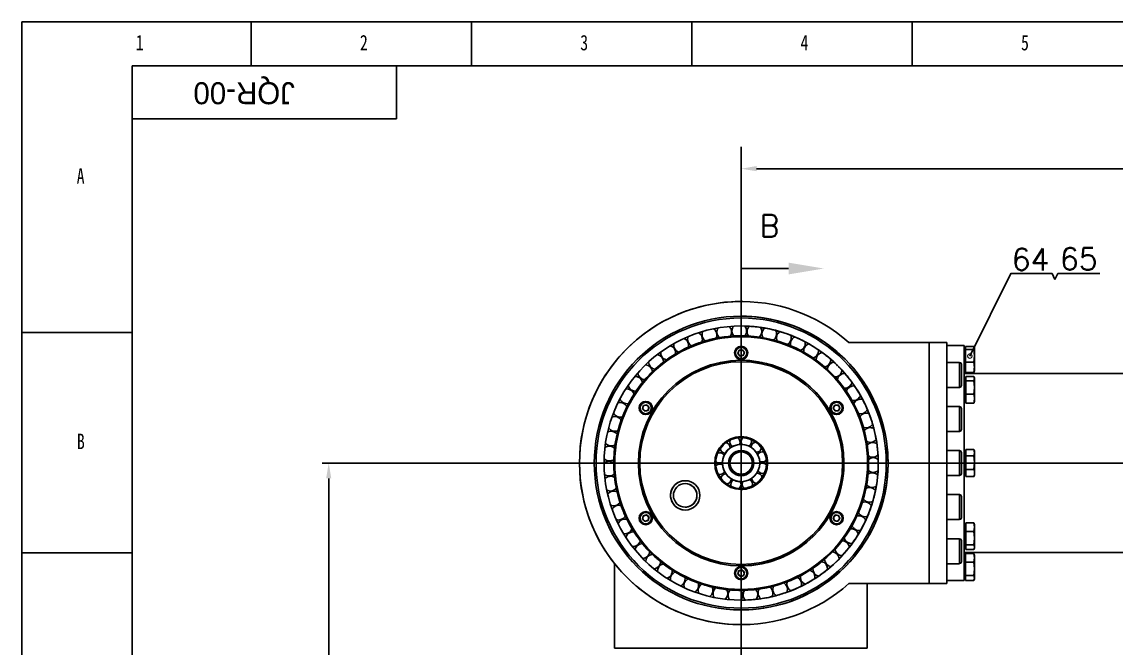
# Model space of a CAD drawing. Header units: millimetres. Extents: x 56 to 1245, y 45 to 886.
# Drawn here: x 56.4 to 304.6, y 743.7 to 885.8 of the extents above; entities that cross this region are included whole.
import ezdxf
from ezdxf.enums import TextEntityAlignment as Align

# ---------------------------------------------------------------- set-up
doc = ezdxf.new("R2010")
doc.units = ezdxf.units.MM
doc.layers.get('0').update_dxf_attribs({"color": 3})
doc.styles.add('SLDTEXTSTYLE1', font='hyswlongfangsong.ttf')
doc.styles.get("Standard").update_dxf_attribs({"font": 'txt', "bigfont": 'gbcbig.shx'})
doc.styles.add('长仿宋', font='', dxfattribs={"height": 3.5})
doc.styles.get('长仿宋').set_extended_font_data('ChangFangSong')

# ---------------------------------------------------------------- blocks, each defined once
blk = doc.blocks.new('_DotSmall')
at = {"color": 0, "linetype": 'ByBlock', "const_width": 0.5}
blk.add_lwpolyline([(-0.0625, 0, 1), (0.0625, 0, 1)], format="xyb", close=True, dxfattribs=at)

msp = doc.modelspace()

# ---------------------------------------------------------------- linework, layer by layer
at = {"layer": 'Defpoints', "lineweight": -3}
for p, q in [((1245.36, 885.84), (56.36, 885.84)), ((56.36, 885.84), (56.36, 44.84)), ((108.36, 885.84), (108.36, 875.89)), ((158.36, 885.84), (158.36, 875.89)), ((208.36, 885.84), (208.36, 875.89)), ((258.36, 885.84), (258.36, 875.89)), ((1235.36, 875.89), (81.36, 875.89)), ((81.36, 875.89), (81.36, 54.84)), ((141.36, 863.84), (141.36, 875.84)), ((81.36, 863.84), (141.36, 863.84)), ((219.56, 785.71), (219.56, 854.02)), ((628.7, 852.52), (223.06, 852.52)), ((219.56, 819.62), (219.56, 829.86)), ((290.73, 827.36), (290.12, 828.71)), ((291.4, 828.71), (290.73, 827.36)), ((291.4, 828.71), (300.9, 828.71)), ((56.36, 815.34), (81.36, 815.34)), ((270.14, 812.38), (270.14, 759.05)), ((269.13, 808.55), (269.13, 802.88)), ((269.55, 808.13), (269.55, 803.3)), ((269.13, 798.55), (269.13, 792.88)), ((269.55, 798.13), (269.55, 793.3)), ((269.13, 788.55), (269.13, 782.88)), ((269.55, 788.13), (269.55, 783.3)), ((219.55, 785.71), (124.48, 785.71)), ((125.98, 782.21), (125.98, 467.88)), ((269.13, 778.55), (269.13, 772.88)), ((269.55, 778.13), (269.55, 773.3)), ((269.13, 768.55), (269.13, 762.88)), ((269.55, 768.13), (269.55, 763.3)), ((56.36, 765.34), (81.36, 765.34))]:
    msp.add_line(p, q, dxfattribs=at)
at = {"layer": 'Defpoints', "lineweight": -3, "ltscale": 0.5}
for p, q in [((219.56, 857.45), (219.56, 272.6)), ((162.23, 785.71), (747.72, 785.71))]:
    msp.add_line(p, q, dxfattribs=at)
at = {"layer": 'Defpoints', "linetype": 'Continuous', "lineweight": -3}
for p, q in [((219.56, 822.38), (219.54, 822.38)), ((220.39, 816.81), (220.78, 816.8)), ((215.72, 814.35), (216.01, 814.39)), ((217.08, 814.5), (217.98, 814.56)), ((217.08, 814.5), (217.11, 814.55)), ((219.01, 814.6), (219.3, 814.6)), ((219.3, 814.6), (219.55, 814.6)), ((219.56, 814.6), (219.55, 814.6)), ((219.56, 814.38), (219.56, 814.38)), ((220.37, 814.59), (220.42, 814.64)), ((220.42, 814.64), (220.53, 814.79)), ((220.78, 816.8), (221.41, 816.77)), ((222.82, 816.65), (222.52, 816.68)), ((223.93, 816.52), (224.16, 816.48)), ((224.16, 816.48), (224.94, 816.35)), ((226.33, 816.08), (226.03, 816.14)), ((227.41, 815.81), (227.49, 815.79)), ((227.49, 815.79), (228.39, 815.54)), ((229.75, 815.11), (229.46, 815.21)), ((230.79, 814.72), (231.74, 814.34)), ((207.55, 812), (208.33, 812.34)), ((209.33, 812.74), (209.61, 812.84)), ((210.62, 813.19), (211.44, 813.44)), ((212.48, 813.73), (212.77, 813.8)), ((213.81, 814.03), (214.66, 814.19)), ((219.56, 812.21), (219.56, 812.21)), ((233.03, 813.75), (232.76, 813.88)), ((234.03, 813.25), (234.92, 812.76)), ((236.14, 812.03), (235.88, 812.2)), ((244, 813.05), (262.22, 813.05)), ((262.22, 813.05), (262.22, 758.38)), ((262.22, 813.05), (266.22, 813.05)), ((262.22, 813.05), (262.22, 813.05)), ((262.22, 813.05), (262.22, 758.38)), ((266.22, 813.05), (266.22, 758.38)), ((270.14, 812.38), (266.22, 812.38)), ((270.47, 812.14), (270.47, 811.79)), ((270.48, 811.51), (270.47, 812.14)), ((270.47, 812.14), (272.32, 812.14)), ((272.32, 812.14), (272.48, 811.83)), ((272.48, 811.88), (272.45, 811.95)), ((272.48, 811.88), (272.48, 811.87)), ((272.48, 811.87), (272.48, 811.83)), ((203.48, 809.72), (203.72, 809.88)), ((204.63, 810.46), (205.37, 810.89)), ((206.32, 811.4), (206.58, 811.53)), ((218.8, 810.6), (219.08, 811.31)), ((219.29, 810), (218.8, 810.6)), ((219.08, 811.31), (219.84, 811.43)), ((220.05, 810.12), (219.29, 810)), ((219.66, 810.06), (219.29, 810)), ((220.04, 810.12), (219.66, 810.06)), ((219.84, 811.43), (220.32, 810.83)), ((219.84, 811.43), (220.08, 811.13)), ((220.18, 810.47), (220.04, 810.12)), ((220.04, 810.12), (220.05, 810.12)), ((220.32, 810.83), (220.05, 810.12)), ((220.08, 811.13), (220.32, 810.83)), ((220.32, 810.83), (220.18, 810.47)), ((220.32, 810.83), (220.32, 810.83)), ((237.07, 811.42), (237.9, 810.83)), ((239.03, 809.97), (238.79, 810.16)), ((270.48, 811.79), (270.15, 811.47)), ((270.48, 811.79), (270.48, 811.79)), ((270.48, 811.79), (270.48, 811.74)), ((270.48, 811.74), (270.48, 811.6)), ((270.48, 811.6), (270.48, 811.36)), ((270.48, 808.59), (270.48, 811.51)), ((270.48, 811.51), (272.33, 811.51)), ((270.48, 811.36), (270.48, 811.06)), ((270.48, 811.06), (270.48, 810.68)), ((270.48, 810.68), (270.48, 810.25)), ((270.48, 810.25), (270.48, 809.79)), ((270.48, 809.79), (270.48, 809.3)), ((272.48, 811.83), (272.33, 811.51)), ((272.33, 811.51), (272.48, 810.05)), ((272.48, 810.05), (272.33, 808.59)), ((272.48, 810.05), (272.48, 809.71)), ((272.48, 809.71), (272.48, 809.37)), ((272.48, 809.37), (272.48, 809.02)), ((199.41, 806.44), (200.04, 807.02)), ((200.85, 807.73), (201.07, 807.92)), ((201.91, 808.6), (202.59, 809.11)), ((219.56, 809.21), (219.56, 809.21)), ((239.89, 809.25), (240.64, 808.58)), ((241.67, 807.59), (241.46, 807.81)), ((269.13, 808.55), (266.22, 808.55)), ((270.17, 806.94), (270.48, 806.63)), ((270.48, 809.3), (270.48, 808.81)), ((270.48, 808.81), (270.48, 808.34)), ((270.48, 808.59), (272.33, 808.59)), ((270.48, 806.29), (270.48, 808.59)), ((270.48, 808.34), (270.48, 807.89)), ((270.48, 807.89), (270.48, 807.5)), ((272.48, 809.02), (272.48, 808.67)), ((272.48, 808.67), (272.48, 808.34)), ((272.48, 808.34), (272.48, 808.02)), ((272.48, 808.02), (272.48, 807.71)), ((272.48, 807.71), (272.48, 807.44)), ((197.18, 804.01), (197.73, 804.66)), ((198.46, 805.46), (198.66, 805.67)), ((242.44, 806.78), (243.11, 806.03)), ((243.11, 806.03), (243.11, 806.02)), ((244.02, 804.93), (243.83, 805.17)), ((600.14, 806.05), (270.17, 806.05)), ((270.5, 804.91), (270.17, 804.58)), ((270.47, 806.64), (270.48, 806.29)), ((270.48, 806.29), (272.33, 806.29)), ((270.5, 805.35), (270.5, 804.91)), ((270.51, 804.36), (270.5, 805.35)), ((270.5, 805.35), (272.35, 805.35)), ((270.5, 804.91), (270.5, 804.89)), ((270.5, 804.89), (270.5, 804.77)), ((270.5, 804.77), (270.51, 804.57)), ((270.51, 804.57), (270.51, 804.29)), ((272.33, 806.29), (272.45, 806.48)), ((272.5, 805), (272.35, 805.35)), ((272.35, 805.35), (272.5, 804.86)), ((272.5, 804.86), (272.36, 804.36)), ((272.45, 806.48), (272.48, 806.55)), ((272.5, 804.86), (272.51, 804.72)), ((272.51, 804.72), (272.51, 804.55)), ((272.51, 804.55), (272.51, 804.34)), ((195.24, 801.34), (195.72, 802.05)), ((196.35, 802.92), (196.52, 803.16)), ((244.69, 804.04), (245.18, 803.34)), ((245.18, 803.34), (245.27, 803.21)), ((246.05, 802.02), (245.89, 802.27)), ((266.22, 802.88), (269.13, 802.88)), ((270.51, 801.34), (270.51, 804.36)), ((270.51, 804.36), (272.36, 804.36)), ((270.51, 804.29), (270.51, 803.94)), ((270.51, 803.94), (270.51, 803.53)), ((270.51, 803.53), (270.51, 803.07)), ((270.51, 803.07), (270.51, 802.59)), ((270.51, 802.59), (270.51, 802.1)), ((270.51, 802.1), (270.51, 801.62)), ((272.36, 804.36), (272.51, 802.85)), ((272.51, 802.85), (272.36, 801.34)), ((272.51, 804.34), (272.51, 804.09)), ((272.51, 804.09), (272.51, 803.81)), ((272.51, 803.81), (272.51, 803.51)), ((272.51, 803.51), (272.51, 803.19)), ((272.51, 803.19), (272.51, 802.85)), ((272.51, 802.85), (272.51, 802.51)), ((272.51, 802.51), (272.51, 802.16)), ((272.51, 802.16), (272.51, 801.81)), ((194.54, 800.17), (194.68, 800.42)), ((197.91, 799.71), (197.91, 799.71)), ((241.21, 799.71), (241.21, 799.71)), ((246.61, 801.05), (246.95, 800.44)), ((246.95, 800.44), (247.12, 800.12)), ((270.18, 800.08), (270.5, 799.75)), ((270.5, 799.31), (270.51, 801.34)), ((270.5, 799.75), (270.5, 799.31)), ((270.51, 801.62), (270.51, 801.16)), ((270.51, 801.34), (272.36, 801.34)), ((270.51, 801.16), (270.51, 800.75)), ((270.51, 800.75), (270.51, 800.39)), ((272.35, 799.31), (272.44, 799.5)), ((272.44, 799.5), (272.5, 799.67)), ((272.51, 801.81), (272.51, 801.47)), ((272.51, 801.47), (272.51, 801.15)), ((272.51, 801.15), (272.51, 800.85)), ((272.51, 800.85), (272.51, 800.57)), ((272.51, 800.57), (272.51, 800.33)), ((193.05, 797.22), (193.17, 797.49)), ((193.62, 798.47), (194.01, 799.23)), ((197.17, 798.03), (197.37, 798.77)), ((197.7, 797.47), (197.17, 798.03)), ((197.37, 798.77), (198.12, 798.96)), ((198.45, 797.66), (197.7, 797.47)), ((198.07, 797.57), (197.7, 797.47)), ((198.45, 797.66), (198.07, 797.57)), ((198.12, 798.96), (198.66, 798.4)), ((198.12, 798.96), (198.39, 798.68)), ((198.39, 798.68), (198.66, 798.4)), ((198.66, 798.4), (198.45, 797.66)), ((198.55, 798.03), (198.45, 797.66)), ((198.45, 797.66), (198.45, 797.66)), ((198.66, 798.4), (198.55, 798.03)), ((198.66, 798.4), (198.66, 798.4)), ((240.44, 798.19), (240.81, 798.87)), ((240.85, 797.54), (240.44, 798.19)), ((240.81, 798.87), (241.58, 798.89)), ((241.62, 797.56), (240.85, 797.54)), ((241.23, 797.55), (240.85, 797.54)), ((241.62, 797.56), (241.23, 797.55)), ((241.58, 798.89), (241.98, 798.24)), ((241.58, 798.89), (241.78, 798.56)), ((241.98, 798.24), (241.62, 797.56)), ((241.8, 797.9), (241.62, 797.56)), ((241.62, 797.56), (241.62, 797.56)), ((241.78, 798.56), (241.98, 798.24)), ((241.98, 798.24), (241.8, 797.9)), ((241.98, 798.24), (241.98, 798.24)), ((247.74, 798.89), (247.61, 799.16)), ((248.05, 797.63), (248.15, 797.8)), ((248.15, 797.8), (248.18, 797.87)), ((248.18, 797.87), (248.39, 797.36)), ((248.39, 797.36), (248.57, 796.93)), ((269.13, 798.55), (266.22, 798.55)), ((270.5, 799.31), (272.35, 799.31)), ((192.34, 795.43), (192.64, 796.23)), ((197.91, 796.71), (197.91, 796.71)), ((241.21, 796.71), (241.21, 796.71)), ((249.05, 795.59), (248.96, 795.88)), ((249.34, 794.45), (249.38, 794.52)), ((249.38, 794.52), (249.49, 794.15)), ((191.41, 792.26), (191.61, 793.09)), ((191.91, 794.12), (192, 794.4)), ((249.49, 794.15), (249.65, 793.54)), ((249.99, 792.16), (249.92, 792.46)), ((266.22, 792.88), (269.13, 792.88)), ((190.84, 789.01), (190.95, 789.86)), ((191.14, 790.92), (191.19, 791.21)), ((218.25, 789.73), (218.47, 789.8)), ((219.25, 789.93), (219.55, 789.94)), ((219.55, 791.49), (219.99, 791.48)), ((219.55, 791.49), (219.75, 791.49)), ((219.55, 789.94), (219.55, 789.94)), ((219.75, 791.49), (219.99, 791.48)), ((221.04, 791.3), (220.78, 791.36)), ((221.8, 791.03), (222.34, 790.77)), ((222.34, 790.77), (222.81, 790.48)), ((223.63, 789.8), (223.44, 789.99)), ((250.19, 791.06), (250.23, 790.83)), ((250.23, 790.83), (250.35, 790.06)), ((190.73, 787.65), (190.75, 787.94)), ((215.91, 787.87), (215.92, 787.88)), ((215.92, 787.88), (216, 788)), ((216.42, 788.54), (216.58, 788.71)), ((217.1, 789.15), (217.21, 789.24)), ((217.21, 789.24), (217.45, 789.38)), ((219.55, 788.38), (219.55, 788.38)), ((224.16, 789.19), (224.46, 788.75)), ((224.46, 788.75), (224.75, 788.22)), ((225.13, 787.21), (225.06, 787.47)), ((250.52, 788.65), (250.49, 788.95)), ((250.6, 787.54), (250.61, 787.45)), ((250.61, 787.45), (250.64, 786.52)), ((269.13, 788.55), (266.22, 788.55)), ((270.51, 788.29), (270.14, 787.97)), ((270.51, 788.79), (270.51, 788.29)), ((270.52, 787.34), (270.51, 788.79)), ((270.51, 788.79), (272.36, 788.79)), ((270.51, 788.29), (270.51, 788.28)), ((270.51, 788.28), (270.52, 788.18)), ((270.52, 788.18), (270.52, 787.99)), ((270.52, 787.99), (270.52, 787.72)), ((270.52, 787.72), (270.52, 787.38)), ((270.52, 787.38), (270.52, 786.97)), ((270.52, 784.27), (270.52, 787.34)), ((270.52, 787.34), (272.37, 787.34)), ((272.51, 788.38), (272.36, 788.79)), ((272.36, 788.79), (272.52, 788.07)), ((272.52, 788.07), (272.37, 787.34)), ((272.37, 787.34), (272.52, 785.81)), ((272.52, 788.07), (272.52, 787.88)), ((272.52, 787.88), (272.52, 787.66)), ((272.52, 787.66), (272.52, 787.41)), ((272.52, 787.41), (272.52, 787.13)), ((272.52, 787.13), (272.52, 786.82)), ((190.66, 785.72), (190.67, 786.57)), ((190.7, 784.35), (190.68, 784.64)), ((215.42, 786.6), (215.48, 786.82)), ((215.53, 784.42), (215.47, 784.64)), ((225.19, 786.32), (225.28, 786.42)), ((225.28, 786.42), (225.28, 786.42)), ((225.28, 786.42), (225.32, 785.95)), ((225.32, 785.95), (225.31, 785.28)), ((250.66, 785.1), (250.66, 785.4)), ((270.52, 786.97), (270.52, 786.53)), ((270.52, 786.53), (270.52, 786.05)), ((270.52, 786.05), (270.52, 785.56)), ((270.52, 785.56), (270.52, 785.07)), ((270.52, 785.07), (270.52, 784.61)), ((270.52, 784.61), (270.52, 784.19)), ((272.52, 785.81), (272.37, 784.27)), ((272.52, 786.82), (272.52, 786.49)), ((272.52, 786.49), (272.52, 786.15)), ((272.52, 786.15), (272.52, 785.81)), ((272.52, 785.81), (272.52, 785.46)), ((272.52, 785.46), (272.52, 785.11)), ((272.52, 785.11), (272.52, 784.78)), ((272.52, 784.78), (272.52, 784.46)), ((190.84, 782.42), (190.76, 783.27)), ((216.72, 782.58), (216.56, 782.74)), ((219.55, 783.05), (219.55, 783.05)), ((224.69, 783.08), (224.32, 782.46)), ((224.87, 783.46), (224.69, 783.08)), ((225.13, 784.22), (225.2, 784.48)), ((250.61, 783.98), (250.53, 782.97)), ((266.22, 782.88), (269.13, 782.88)), ((270.14, 783.46), (270.51, 783.13)), ((270.51, 782.64), (270.52, 784.27)), ((270.51, 783.14), (270.51, 782.64)), ((270.51, 782.64), (272.36, 782.64)), ((270.52, 784.27), (272.37, 784.27)), ((270.52, 784.19), (270.52, 783.82)), ((270.52, 783.82), (270.52, 783.53)), ((272.38, 782.68), (272.51, 783.05)), ((272.52, 784.46), (272.52, 784.16)), ((272.52, 784.16), (272.52, 783.89)), ((272.52, 783.89), (272.52, 783.66)), ((272.52, 783.66), (272.52, 783.45)), ((191.04, 781.07), (190.99, 781.36)), ((191.41, 779.17), (191.23, 780.01)), ((206.86, 781.71), (206.86, 781.71)), ((218.67, 781.59), (218.45, 781.64)), ((219.11, 779.95), (219.12, 779.96)), ((219.12, 779.96), (219.22, 780.05)), ((219.4, 781.5), (219.35, 781.5)), ((219.49, 781.49), (219.35, 781.5)), ((219.55, 781.49), (219.4, 781.5)), ((219.55, 781.49), (219.49, 781.49)), ((219.55, 781.49), (219.55, 781.49)), ((219.96, 779.95), (219.55, 779.94)), ((220.26, 779.98), (219.96, 779.95)), ((221.05, 780.14), (221.31, 780.21)), ((223.82, 781.83), (223.64, 781.63)), ((250.21, 780.45), (250.02, 779.46)), ((250.38, 781.56), (250.42, 781.86)), ((191.75, 777.85), (191.68, 778.13)), ((249.71, 778.07), (249.78, 778.37)), ((269.13, 778.55), (266.22, 778.55)), ((192.03, 776.77), (192.06, 776.81)), ((192.34, 776.01), (192.06, 776.81)), ((192.83, 774.73), (192.72, 775)), ((197.91, 774.71), (197.91, 774.71)), ((206.86, 775.05), (206.86, 775.05)), ((241.21, 774.71), (241.21, 774.71)), ((248.64, 774.68), (248.75, 774.97)), ((249.41, 776.99), (249.11, 776.03)), ((193.13, 773.53), (193.23, 773.69)), ((193.23, 773.69), (193.25, 773.74)), ((193.62, 772.97), (193.25, 773.74)), ((197.18, 772.99), (197.35, 773.74)), ((197.74, 772.46), (197.18, 772.99)), ((197.35, 773.74), (198.08, 773.97)), ((198.48, 772.69), (197.74, 772.46)), ((198.11, 772.58), (197.74, 772.46)), ((198.08, 773.97), (198.65, 773.44)), ((198.08, 773.97), (198.36, 773.71)), ((198.48, 772.69), (198.11, 772.58)), ((198.36, 773.71), (198.65, 773.44)), ((198.65, 773.44), (198.48, 772.69)), ((198.56, 773.07), (198.48, 772.69)), ((198.48, 772.69), (198.48, 772.69)), ((198.65, 773.44), (198.56, 773.07)), ((198.65, 773.44), (198.65, 773.44)), ((240.45, 773.32), (240.92, 773.93)), ((240.74, 772.6), (240.45, 773.32)), ((241.51, 772.5), (240.74, 772.6)), ((240.92, 773.93), (241.68, 773.83)), ((240.92, 773.93), (241.3, 773.88)), ((241.3, 773.88), (241.68, 773.83)), ((241.98, 773.11), (241.51, 772.5)), ((241.74, 772.81), (241.51, 772.5)), ((241.68, 773.83), (241.98, 773.11)), ((241.68, 773.83), (241.68, 773.83)), ((241.68, 773.83), (241.83, 773.47)), ((241.98, 773.11), (241.74, 772.81)), ((241.83, 773.47), (241.98, 773.11)), ((241.98, 773.11), (241.98, 773.11)), ((248.22, 773.65), (247.81, 772.72)), ((266.22, 772.88), (269.13, 772.88)), ((270.5, 772.14), (270.5, 771.68)), ((270.51, 770.18), (270.5, 772.14)), ((270.5, 772.14), (272.35, 772.14)), ((272.35, 772.14), (272.51, 771.16)), ((194.26, 771.76), (194.12, 772.01)), ((195.24, 770.1), (194.79, 770.82)), ((197.91, 771.71), (197.91, 771.71)), ((241.21, 771.71), (241.21, 771.71)), ((246.66, 770.46), (246.15, 769.58)), ((247.19, 771.44), (247.33, 771.71)), ((270.5, 771.68), (270.18, 771.35)), ((270.5, 771.68), (270.5, 771.66)), ((270.5, 771.66), (270.5, 771.56)), ((270.5, 771.56), (270.51, 771.37)), ((270.51, 771.37), (270.51, 771.09)), ((270.51, 771.09), (270.51, 770.75)), ((270.51, 770.75), (270.51, 770.34)), ((270.51, 770.34), (270.51, 769.89)), ((270.51, 767.14), (270.51, 770.18)), ((270.51, 770.18), (272.36, 770.18)), ((270.51, 769.89), (270.51, 769.41)), ((272.51, 771.16), (272.36, 770.18)), ((272.36, 770.18), (272.51, 768.66)), ((272.5, 771.76), (272.43, 771.95)), ((272.51, 771.16), (272.51, 770.92)), ((272.51, 770.92), (272.51, 770.65)), ((272.51, 770.65), (272.51, 770.36)), ((272.51, 770.36), (272.51, 770.04)), ((272.51, 770.04), (272.51, 769.7)), ((272.51, 769.7), (272.51, 769.36)), ((196.02, 768.96), (195.85, 769.2)), ((197.18, 767.43), (196.65, 768.1)), ((244.74, 767.47), (244.23, 766.78)), ((245.56, 768.63), (245.39, 768.38)), ((246.15, 769.58), (246.15, 769.58)), ((269.13, 768.55), (266.22, 768.55)), ((270.51, 769.41), (270.51, 768.92)), ((270.51, 768.92), (270.51, 768.44)), ((270.51, 768.44), (270.51, 767.98)), ((270.51, 767.98), (270.51, 767.56)), ((270.51, 767.56), (270.51, 767.19)), ((270.51, 767.19), (270.51, 766.9)), ((272.51, 768.66), (272.36, 767.14)), ((272.51, 769.36), (272.51, 769.01)), ((272.51, 769.01), (272.51, 768.66)), ((272.51, 768.66), (272.51, 768.32)), ((272.51, 768.32), (272.51, 768)), ((272.51, 768), (272.51, 767.69)), ((272.51, 767.69), (272.51, 767.41)), ((272.51, 767.41), (272.51, 767.15)), ((272.51, 767.15), (272.51, 766.93)), ((198.08, 766.39), (197.88, 766.61)), ((199.41, 765), (198.81, 765.6)), ((242.5, 764.72), (242.02, 764.2)), ((243.24, 765.55), (243.44, 765.78)), ((244.23, 766.78), (244.13, 766.66)), ((270.48, 764.71), (270.15, 764.39)), ((270.17, 766.85), (270.5, 766.52)), ((270.17, 765.38), (600.14, 765.38)), ((270.48, 765.17), (270.47, 764.71)), ((270.48, 763.22), (270.48, 765.17)), ((270.48, 765.17), (272.33, 765.17)), ((270.48, 764.71), (270.48, 764.7)), ((270.48, 764.7), (270.48, 764.59)), ((270.5, 766.06), (270.51, 767.14)), ((270.51, 766.9), (270.5, 766.68)), ((270.5, 766.68), (270.5, 766.55)), ((270.5, 766.55), (270.5, 766.52)), ((270.5, 766.52), (270.5, 766.06)), ((270.5, 766.06), (272.35, 766.06)), ((270.51, 767.14), (272.36, 767.14)), ((272.33, 765.17), (272.48, 764.19)), ((272.35, 766.06), (272.5, 766.43)), ((272.48, 764.8), (272.41, 764.99)), ((272.51, 766.75), (272.5, 766.6)), ((272.51, 766.93), (272.51, 766.75)), ((190.81, 762.94), (190.81, 743.71)), ((200.42, 764.07), (200.2, 764.26)), ((201.91, 762.84), (201.24, 763.37)), ((203.01, 762.03), (202.77, 762.2)), ((219.56, 762.21), (219.56, 762.21)), ((239.96, 762.24), (239.54, 761.88)), ((240.79, 762.98), (241.01, 763.19)), ((242.02, 764.2), (241.8, 763.98)), ((266.22, 762.88), (269.13, 762.88)), ((270.48, 764.59), (270.48, 764.4)), ((270.48, 764.4), (270.48, 764.13)), ((270.48, 764.13), (270.48, 763.78)), ((270.48, 763.78), (270.48, 763.38)), ((270.48, 763.38), (270.48, 762.93)), ((270.48, 760.18), (270.48, 763.22)), ((270.48, 763.22), (272.33, 763.22)), ((270.48, 762.93), (270.48, 762.45)), ((270.48, 762.45), (270.48, 761.96)), ((272.48, 764.19), (272.33, 763.22)), ((272.33, 763.22), (272.48, 761.7)), ((272.48, 764.19), (272.48, 763.96)), ((272.48, 763.96), (272.48, 763.69)), ((272.48, 763.69), (272.48, 763.39)), ((272.48, 763.39), (272.48, 763.07)), ((272.48, 763.07), (272.48, 762.74)), ((272.48, 762.74), (272.48, 762.39)), ((272.48, 762.39), (272.48, 762.05)), ((204.63, 760.97), (203.9, 761.43)), ((205.82, 760.3), (205.56, 760.44)), ((207.55, 759.43), (206.77, 759.8)), ((218.83, 760.48), (218.99, 761.23)), ((219.4, 759.96), (218.83, 760.48)), ((218.99, 761.23), (219.72, 761.47)), ((220.13, 760.2), (219.4, 759.96)), ((219.77, 760.08), (219.4, 759.96)), ((219.72, 761.47), (220.3, 760.95)), ((219.72, 761.47), (220.01, 761.21)), ((220.13, 760.2), (219.77, 760.08)), ((220.01, 761.21), (220.29, 760.95)), ((220.3, 760.95), (220.13, 760.2)), ((220.21, 760.58), (220.13, 760.2)), ((220.13, 760.2), (220.13, 760.2)), ((220.29, 760.95), (220.21, 760.58)), ((220.29, 760.95), (220.3, 760.95)), ((236.82, 759.84), (236.3, 759.5)), ((237.15, 760.06), (236.82, 759.84)), ((238.06, 760.71), (238.3, 760.89)), ((239.54, 761.88), (239.18, 761.58)), ((270.15, 759.88), (270.48, 759.55)), ((270.47, 759.09), (270.48, 760.18)), ((270.48, 761.96), (270.48, 761.47)), ((270.48, 761.47), (270.48, 761.01)), ((270.48, 761.01), (270.48, 760.59)), ((270.48, 760.59), (270.48, 760.23)), ((270.48, 760.23), (270.48, 759.93)), ((270.48, 760.18), (272.33, 760.18)), ((270.48, 759.93), (270.48, 759.72)), ((270.48, 759.72), (270.48, 759.59)), ((272.48, 761.7), (272.33, 760.18)), ((272.48, 762.05), (272.48, 761.7)), ((272.48, 761.7), (272.48, 761.36)), ((272.48, 761.36), (272.48, 761.03)), ((272.48, 761.03), (272.48, 760.72)), ((272.48, 760.72), (272.48, 760.44)), ((272.48, 760.44), (272.48, 760.19)), ((272.48, 760.19), (272.48, 759.97)), ((272.48, 759.97), (272.48, 759.78)), ((272.48, 759.78), (272.48, 759.64)), ((208.81, 758.9), (208.54, 759.01)), ((210.62, 758.24), (209.81, 758.52)), ((211.93, 757.85), (211.65, 757.93)), ((213.81, 757.4), (212.97, 757.58)), ((219.56, 759.21), (219.56, 759.21)), ((231.92, 757.17), (232.19, 757.29)), ((233.89, 758.11), (233.2, 757.76)), ((234.11, 758.22), (233.89, 758.11)), ((235.09, 758.76), (235.35, 758.91)), ((262.22, 758.38), (244, 758.38)), ((248.14, 743.71), (248.14, 758.38)), ((262.22, 758.38), (266.22, 758.38)), ((262.22, 758.38), (262.22, 758.38)), ((266.22, 759.05), (270.14, 759.05)), ((270.47, 759.55), (270.47, 759.09)), ((270.47, 759.09), (272.32, 759.09)), ((270.48, 759.59), (270.48, 759.55)), ((272.32, 759.09), (272.48, 759.47)), ((215.16, 757.16), (214.87, 757.21)), ((217.08, 756.93), (216.22, 757.02)), ((218.44, 756.85), (218.15, 756.86)), ((219.52, 754.67), (219.64, 754.82)), ((219.55, 756.83), (219.56, 756.83)), ((219.56, 757.05), (219.56, 757.05)), ((224.03, 754.93), (223.01, 754.8)), ((223.01, 754.8), (223.06, 754.87)), ((225.13, 755.11), (225.43, 755.16)), ((227.51, 755.64), (226.51, 755.39)), ((228.58, 755.94), (228.87, 756.03)), ((230.8, 756.71), (229.93, 756.39)), ((230.88, 756.74), (230.8, 756.71)), ((219.46, 754.6), (219.52, 754.67)), ((220.49, 754.62), (219.54, 754.6)), ((221.6, 754.67), (221.9, 754.69)), ((219.54, 749.05), (219.56, 749.05)), ((190.81, 743.71), (190.81, 743.71)), ((248.14, 743.71), (190.81, 743.71))]:
    msp.add_line(p, q, dxfattribs=at)
at = {"layer": 'Defpoints', "lineweight": -3}
for points in [[(230.31, 829.86), (219.56, 829.86)], [(271.44, 809.99), (280.73, 828.71), (290.12, 828.71)]]:
    msp.add_lwpolyline(points, dxfattribs=at)
at = {"layer": 'Defpoints', "linetype": 'Continuous', "lineweight": -3}
for centre, radius in [((219.56, 785.71), 33.33), ((219.56, 785.71), 32.93), ((219.56, 785.71), 31.11), ((219.56, 785.71), 28.89), ((219.56, 785.71), 28.67), ((219.56, 810.71), 1.5), ((219.56, 810.71), 1.29), ((219.56, 785.71), 23.33), ((219.56, 785.71), 23), ((197.91, 798.21), 1.5), ((197.91, 798.21), 1.29), ((241.21, 798.21), 1.5), ((241.21, 798.21), 1.29), ((219.56, 785.71), 6), ((219.55, 785.71), 5.78), ((219.55, 785.71), 4.22), ((219.55, 785.71), 2.87), ((219.55, 785.71), 2.67), ((219.55, 785.71), 2.53), ((206.86, 778.38), 3.33), ((206.86, 778.38), 2.67), ((197.91, 773.21), 1.5), ((241.21, 773.21), 1.5), ((197.91, 773.21), 1.29), ((241.21, 773.21), 1.29), ((219.56, 760.71), 1.5), ((219.56, 760.71), 1.29)]:
    msp.add_circle(centre, radius, dxfattribs=at)
for centre, radius, start, end in [((219.54, 785.71), 36.67, 90.0001, 269.9999), ((219.56, 785.71), 36.67, 48.1982, 311.8018), ((219.55, 785.71), 33.33, 56.4219, 90), ((219.55, 785.71), 31.11, 84.5195, 90), ((219.14, 815.71), 1.67, 326.422, 41.4178), ((219.55, 785.71), 31.11, 86.5666, 88.4518), ((219.56, 785.71), 28.67, 90.0001, 269.9999), ((209.08, 813.83), 1.67, 159.75, 243.3325), ((209.08, 813.83), 1.67, 337.4917, 61.0867), ((212.35, 814.84), 1.67, 153.2149, 236.814), ((219.55, 785.71), 28.89, 97.6209, 103.5867), ((212.35, 814.84), 1.67, 330.9185, 54.5306), ((215.72, 815.47), 1.67, 146.6802, 230.2965), ((219.55, 785.71), 28.89, 91.0755, 97.0412), ((215.72, 815.47), 1.67, 326.422, 47.9742), ((219.55, 785.71), 28.89, 93.1997, 94.9088), ((219.14, 815.71), 1.67, 140.1456, 223.7795), ((222.56, 815.56), 1.67, 133.6112, 217.2534), ((219.55, 785.71), 31.11, 77.974, 83.9609), ((222.56, 815.56), 1.67, 311.268, 326.422), ((222.56, 815.56), 1.67, 326.422, 34.8382), ((219.55, 785.71), 31.11, 80.0215, 81.906), ((225.94, 815.03), 1.67, 127.1051, 210.6595), ((219.55, 785.71), 31.11, 71.4285, 77.4154), ((225.94, 815.03), 1.67, 326.422, 28.2636), ((219.55, 785.71), 31.11, 73.4766, 75.3602), ((229.24, 814.11), 1.67, 120.5885, 204.0862), ((219.55, 785.71), 31.11, 64.8831, 70.8699), ((229.24, 814.11), 1.67, 326.422, 21.6899), ((232.42, 812.82), 1.67, 114.071, 197.6479), ((219.55, 785.71), 31.11, 66.9316, 68.8145), ((202.99, 810.73), 1.67, 350.6346, 74.1976), ((205.95, 812.45), 1.67, 166.2856, 249.8523), ((205.95, 812.45), 1.67, 344.0638, 67.6424), ((219.55, 785.71), 28.89, 110.7118, 116.6776), ((219.55, 785.71), 28.89, 112.8375, 114.5444), ((219.55, 785.71), 28.89, 104.1664, 110.1322), ((219.55, 785.71), 28.89, 106.2915, 107.9991), ((219.55, 785.71), 28.89, 99.7456, 101.4539), ((219.56, 810.71), 1.5, 90.0001, 269.9999), ((219.55, 785.71), 33.33, 270.0001, 56.422), ((225.94, 815.03), 1.67, 304.7506, 326.422), ((229.24, 814.11), 1.67, 298.2324, 326.422), ((219.55, 785.71), 31.11, 58.3376, 64.3245), ((232.42, 812.82), 1.67, 291.7129, 326.422), ((235.42, 811.17), 1.67, 107.5522, 190.9426), ((232.42, 812.82), 1.67, 326.422, 15.1174), ((219.55, 785.71), 31.11, 60.3867, 62.2688), ((219.55, 785.71), 31.11, 51.7921, 57.779), ((200.24, 808.68), 1.67, 357.2036, 80.7521), ((219.55, 785.71), 28.89, 123.8028, 129.7685), ((202.99, 810.73), 1.67, 172.8217, 256.3736), ((219.55, 785.71), 28.89, 117.2573, 123.2231), ((219.55, 785.71), 28.89, 119.3836, 121.0897), ((219.56, 810.71), 0.667, 162.2374, 215.8305), ((219.56, 810.71), 0.667, 100.2517, 155.5407), ((219.56, 810.71), 0.667, 221.9474, 278.889), ((219.56, 810.71), 0.667, 38.889, 97.5265), ((219.56, 810.71), 0.667, 278.8891, 338.8891), ((219.56, 810.71), 0.667, 338.8891, 38.889), ((235.42, 811.17), 1.67, 284.998, 326.422), ((238.22, 809.2), 1.67, 101.0316, 184.5754), ((235.42, 811.17), 1.67, 326.422, 8.5465), ((219.55, 785.71), 31.11, 53.8418, 55.7233), ((219.55, 785.71), 31.11, 45.2467, 51.2336), ((-130.32, 810.19), 402.8, 359.9806, 0.2331), ((197.75, 806.33), 1.67, 3.7707, 87.3059), ((200.24, 808.68), 1.67, 179.3587, 262.8969), ((219.55, 785.71), 28.89, 130.3482, 136.314), ((219.55, 785.71), 28.89, 132.4757, 134.1806), ((219.55, 785.71), 28.89, 125.9296, 127.6351), ((219.56, 785.71), 23.33, 300, 89.9999), ((238.22, 809.2), 1.67, 278.6692, 326.422), ((240.78, 806.92), 1.67, 94.5091, 178.0382), ((238.22, 809.2), 1.67, 326.422, 1.9775), ((219.55, 785.71), 31.11, 47.297, 49.1777), ((219.55, 785.71), 31.11, 38.7012, 44.6881), ((205.99, 807.31), 64.49, 359.4036, 0.1699), ((208.81, 807.23), 63.67, 359.3874, 0.1896), ((195.54, 803.71), 1.67, 10.3355, 93.8588), ((197.75, 806.33), 1.67, 185.8964, 269.4224), ((219.55, 785.71), 28.89, 136.8937, 142.8595), ((219.55, 785.71), 28.89, 139.0217, 140.7261), ((240.78, 806.92), 1.67, 272.1443, 326.422), ((243.05, 804.36), 1.67, 87.9843, 171.2402), ((240.78, 806.92), 1.67, 326.422, 355.4107), ((219.55, 785.71), 31.11, 40.7521, 42.6323), ((219.55, 785.71), 31.11, 32.1558, 38.1426), ((268.13, 804.88), 4.37, 359.638, 1.4987), ((193.65, 800.85), 1.67, 16.8978, 100.4107), ((195.54, 803.71), 1.67, 192.4351, 275.9504), ((219.55, 785.71), 28.89, 143.4391, 149.4049), ((219.55, 785.71), 28.89, 145.5678, 147.2717), ((243.05, 804.36), 1.67, 265.3389, 326.422), ((245.03, 801.56), 1.67, 81.4569, 164.9611), ((243.05, 804.36), 1.67, 326.422, 348.8464), ((219.55, 785.71), 31.11, 34.2072, 36.0869), ((219.55, 785.71), 31.11, 25.6103, 31.5972), ((192.09, 797.8), 1.67, 23.4573, 106.9615), ((193.65, 800.85), 1.67, 198.9749, 282.481), ((219.55, 785.71), 28.89, 149.9846, 155.9504), ((197.91, 798.21), 1.5, 90.0001, 269.9999), ((241.21, 798.21), 1.5, 90.0001, 269.9999), ((245.03, 801.56), 1.67, 259.0869, 326.422), ((246.67, 798.55), 1.67, 73.8569, 158.1171), ((245.03, 801.56), 1.67, 326.422, 342.2849), ((219.55, 785.71), 31.11, 27.6623, 29.5416), ((221.88, 800.29), 48.63, 359.3692, 0.1226), ((220.75, 800.22), 51.75, 359.3825, 0.1142), ((192.09, 797.8), 1.67, 205.5157, 289.0146), ((219.55, 785.71), 28.89, 156.53, 162.4958), ((219.55, 785.71), 28.89, 152.1138, 153.8174), ((197.91, 798.21), 0.667, 167.6384, 221.3032), ((197.91, 798.21), 0.667, 105.9566, 160.8366), ((197.91, 798.21), 0.667, 227.1717, 284.2375), ((197.91, 798.21), 0.667, 44.2374, 102.5184), ((197.91, 798.21), 0.667, 284.2375, 344.2375), ((197.91, 798.21), 0.667, 344.2375, 44.2374), ((241.21, 798.21), 0.667, 154.8246, 208.3737), ((241.21, 798.21), 0.667, 91.5736, 148.3226), ((241.21, 798.21), 0.667, 214.7734, 271.5736), ((241.21, 798.21), 0.667, 31.5735, 91.5736), ((241.21, 798.21), 0.667, 271.5736, 331.5736), ((241.21, 798.21), 0.667, 331.5736, 31.5735), ((246.67, 798.55), 1.67, 252.5541, 326.422), ((247.95, 795.38), 1.67, 68.3935, 151.8801), ((219.55, 785.71), 31.11, 19.0649, 25.0517), ((219.55, 785.71), 31.11, 21.1175, 22.9964), ((190.89, 794.59), 1.67, 30.0138, 113.5112), ((219.55, 785.71), 28.89, 158.6599, 160.3631), ((219.55, 785.71), 31.11, 12.5194, 18.5063), ((219.55, 785.71), 31.11, 14.5725, 16.4512), ((190.07, 791.27), 1.67, 36.5673, 120.0598), ((190.89, 794.59), 1.67, 212.0577, 295.5512), ((219.55, 785.71), 28.89, 163.0755, 169.0412), ((219.55, 785.71), 28.89, 165.2059, 166.9089), ((247.95, 795.38), 1.67, 246.0182, 326.422), ((248.87, 792.08), 1.67, 61.8571, 145.0055), ((219.55, 785.71), 31.11, 5.974, 11.9609), ((189.63, 787.87), 1.67, 43.1177, 126.6071), ((190.07, 791.27), 1.67, 218.601, 302.0909), ((219.55, 785.71), 28.89, 169.6209, 175.5867), ((219.55, 785.71), 28.89, 171.7519, 173.4547), ((215.93, 789.16), 1.17, 359.4959, 83.4338), ((219.55, 785.71), 4.22, 107.9229, 134.8167), ((218.14, 790.51), 1.17, 159.3231, 243.2726), ((219.55, 785.71), 4.22, 90, 104.8167), ((218.14, 790.51), 1.17, 329.3816, 53.385), ((219.55, 785.71), 4.22, 90, 95.4891), ((219.55, 785.71), 6, 300, 89.9999), ((219.55, 785.71), 5.78, 77.6974, 90), ((220.73, 790.57), 1.17, 129.3748, 213.3847), ((219.55, 785.71), 5.78, 47.6974, 75.0421), ((220.73, 790.57), 1.17, 299.3229, 316.3698), ((220.73, 790.57), 1.17, 316.3698, 23.2649), ((219.55, 785.71), 5.78, 55.6463, 67.071), ((223, 789.33), 1.17, 99.5225, 183.4276), ((219.55, 785.71), 5.78, 17.6974, 45.042), ((248.87, 792.08), 1.67, 239.4792, 322.6187), ((249.4, 788.69), 1.67, 55.3175, 138.4545), ((219.55, 785.71), 31.11, 8.0276, 9.9061), ((219.55, 785.71), 28.89, 176.1664, 182.1321), ((214.69, 786.89), 1.17, 29.5735, 113.4661), ((215.93, 789.16), 1.17, 189.2832, 273.1822), ((219.55, 785.71), 4.22, 137.9229, 164.8167), ((219.55, 785.71), 4.22, 147.2311, 155.4889), ((219.55, 785.71), 2.67, 90.0001, 269.9999), ((219.55, 785.71), 4.22, 117.219, 125.4858), ((223, 789.33), 1.17, 269.2881, 316.3698), ((224.35, 787.12), 1.17, 69.6153, 153.4579), ((223, 789.33), 1.17, 316.3698, 353.1525), ((219.55, 785.71), 5.78, 25.6568, 37.0694), ((219.55, 785.71), 5.78, 347.6974, 15.0421), ((249.4, 788.69), 1.67, 232.5941, 316.0698), ((219.55, 785.71), 31.11, 359.4286, 5.4154), ((219.55, 785.71), 31.11, 1.4826, 3.361), ((255.55, 788.11), 16.97, 359.8486, 0.9069), ((189.58, 784.45), 1.67, 49.6647, 133.1531), ((189.63, 787.87), 1.67, 225.1454, 308.6339), ((219.55, 785.71), 28.89, 178.2978, 180.0006), ((214.69, 786.89), 1.17, 219.2657, 303.145), ((214.75, 784.31), 1.17, 59.5937, 143.4733), ((219.55, 785.71), 4.22, 167.9229, 194.8166), ((219.55, 785.71), 4.22, 177.2429, 185.4975), ((224.35, 787.12), 1.17, 239.2723, 316.3698), ((224.41, 784.54), 1.17, 39.6417, 123.4675), ((219.55, 785.71), 5.78, 355.6655, 7.0734), ((249.55, 785.27), 1.67, 48.7745, 131.9066), ((219.55, 785.71), 31.11, 352.8831, 358.87), ((189.58, 784.45), 1.67, 231.6912, 315.1801), ((189.92, 781.04), 1.67, 56.2086, 139.6979), ((219.55, 785.71), 28.89, 182.7118, 188.6776), ((219.55, 785.71), 28.89, 184.8437, 186.5465), ((214.75, 784.31), 1.17, 249.2754, 316.3698), ((216.1, 782.1), 1.17, 89.551, 173.4535), ((219.55, 785.71), 4.22, 197.9228, 224.8166), ((214.75, 784.31), 1.17, 316.3698, 333.1709), ((219.55, 785.71), 4.22, 207.2512, 215.5095), ((219.55, 785.71), 4.22, 227.9228, 254.8166), ((216.1, 782.1), 1.17, 316.3698, 3.2529), ((219.55, 785.71), 4.22, 237.2537, 245.5216), ((223.17, 782.26), 1.17, 179.3085, 263.2063), ((223.17, 782.26), 1.17, 9.5947, 93.4537), ((224.41, 784.54), 1.17, 209.2798, 293.1188), ((219.55, 785.71), 5.78, 317.6975, 345.0421), ((219.55, 785.71), 5.78, 325.67, 337.0818), ((249.3, 781.85), 1.67, 42.2281, 125.362), ((249.55, 785.27), 1.67, 226.3916, 309.5244), ((219.55, 785.71), 31.11, 354.9376, 356.816), ((246.6, 783.47), 23.91, 359.1979, 0.1339), ((252.28, 783.37), 20.24, 359.0982, 0.2414), ((189.92, 781.04), 1.67, 238.2382, 321.7296), ((219.55, 785.71), 28.89, 189.2573, 195.223), ((219.55, 785.71), 28.89, 191.3896, 193.0925), ((206.86, 778.38), 3.33, 120, 269.9999), ((206.86, 778.38), 3.33, 90, 120), ((206.85, 778.38), 2.67, 300, 89.9999), ((216.1, 782.1), 1.17, 279.3097, 316.3698), ((218.37, 780.86), 1.17, 119.4568, 203.412), ((219.55, 785.71), 4.22, 257.9228, 270), ((218.37, 780.86), 1.17, 316.3698, 33.3763), ((219.55, 785.71), 6, 270, 300), ((219.55, 785.71), 5.78, 270, 285.0421), ((219.55, 785.71), 5.78, 270, 277.1021), ((220.96, 780.92), 1.17, 149.3506, 233.3383), ((219.55, 785.71), 5.78, 287.6974, 315.0421), ((220.96, 780.92), 1.17, 339.4866, 63.4204), ((219.55, 785.71), 5.78, 295.6689, 307.0923), ((219.55, 785.71), 5.78, 295.7018, 307.0964), ((248.67, 778.49), 1.67, 35.6784, 118.8206), ((249.3, 781.85), 1.67, 219.8429, 302.9822), ((219.55, 785.71), 31.11, 346.3377, 352.3245), ((219.55, 785.71), 31.11, 348.3925, 350.271), ((190.64, 777.69), 1.67, 62.7491, 146.2415), ((219.55, 785.71), 28.89, 195.8027, 201.7685), ((248.67, 778.49), 1.67, 213.291, 296.4435), ((219.55, 785.71), 31.11, 339.7922, 345.7791), ((190.64, 777.69), 1.67, 244.7864, 326.422), ((191.75, 774.45), 1.67, 69.2865, 152.7838), ((219.55, 785.71), 28.89, 197.9354, 199.6385), ((219.55, 785.71), 28.89, 202.3482, 208.3139), ((197.91, 773.21), 1.5, 90.0001, 269.9999), ((206.85, 778.38), 2.67, 270, 300), ((241.21, 773.21), 1.5, 90.0001, 269.9999), ((247.65, 775.21), 1.67, 29.1253, 112.2825), ((219.55, 785.71), 31.11, 333.2468, 339.2336), ((219.55, 785.71), 31.11, 341.8474, 343.7261), ((191.75, 774.45), 1.67, 251.3358, 326.422), ((193.21, 771.35), 1.67, 75.8209, 159.3249), ((219.55, 785.71), 28.89, 204.4811, 206.1845), ((197.91, 773.21), 0.667, 170.7826, 224.5049), ((197.91, 773.21), 0.667, 109.2515, 163.9337), ((197.91, 773.21), 0.667, 230.2113, 287.3581), ((197.91, 773.21), 0.667, 47.3581, 105.4648), ((197.91, 773.21), 0.667, 287.3582, 347.3582), ((197.91, 773.21), 0.667, 347.3581, 47.3581), ((241.21, 773.21), 0.667, 145.535, 199.1155), ((241.21, 773.21), 0.667, 205.781, 261.1916), ((241.21, 773.21), 0.667, 82.4483, 139.3616), ((241.21, 773.21), 0.667, 263.7049, 322.4483), ((241.21, 773.21), 0.667, 22.4482, 82.4482), ((241.21, 773.21), 0.667, 322.4483, 22.4482), ((246.27, 772.08), 1.67, 22.569, 105.7474), ((247.65, 775.21), 1.67, 206.7359, 289.9079), ((219.55, 785.71), 31.11, 335.3022, 337.1812), ((193.21, 771.35), 1.67, 257.8863, 326.422), ((195.02, 768.44), 1.67, 82.3522, 165.865), ((219.55, 785.71), 28.89, 208.8936, 214.8594), ((193.21, 771.35), 1.67, 326.422, 341.3968), ((219.55, 785.71), 28.89, 211.0268, 212.7306), ((244.54, 769.12), 1.67, 16.0097, 99.2154), ((246.27, 772.08), 1.67, 199.8787, 283.3755), ((219.55, 785.71), 31.11, 326.7013, 332.6882), ((219.55, 785.71), 31.11, 328.7569, 330.6363), ((229.41, 771.26), 43.1, 359.8623, 0.6668), ((195.02, 768.44), 1.67, 264.438, 326.422), ((197.15, 765.76), 1.67, 88.8809, 172.4039), ((219.55, 785.71), 28.89, 215.4391, 221.4048), ((195.02, 768.44), 1.67, 326.422, 347.9584), ((219.55, 785.71), 28.89, 217.5724, 219.2766), ((242.49, 766.38), 1.67, 9.4474, 92.6861), ((244.54, 769.12), 1.67, 193.617, 276.8461), ((219.55, 785.71), 31.11, 320.1559, 326.1427), ((219.55, 785.71), 31.11, 322.2116, 324.0914), ((197.15, 765.76), 1.67, 270.9906, 326.422), ((199.57, 763.34), 1.67, 95.407, 178.9419), ((219.55, 785.71), 28.89, 221.9845, 227.9503), ((197.15, 765.76), 1.67, 326.422, 354.5225), ((219.55, 785.71), 28.89, 224.1179, 225.8227), ((219.56, 785.71), 23.33, 270, 300), ((240.14, 763.89), 1.67, 2.8825, 86.1594), ((242.49, 766.38), 1.67, 187.0534, 270.3194), ((219.55, 785.71), 31.11, 313.6104, 319.5973), ((219.55, 785.71), 31.11, 315.6662, 317.5466), ((229.38, 764.3), 43.1, 359.8623, 0.6668), ((265.89, 766.58), 6.62, 358.7429, 0.2231), ((199.57, 763.34), 1.67, 277.5442, 326.422), ((219.55, 785.71), 28.89, 228.53, 234.4957), ((202.25, 761.2), 1.67, 101.9308, 185.4791), ((199.57, 763.34), 1.67, 326.422, 1.089), ((219.55, 785.71), 28.89, 230.6634, 232.3688), ((219.56, 760.71), 1.5, 90.0001, 269.9999), ((237.51, 761.69), 1.67, 356.3151, 79.635), ((219.55, 785.71), 31.11, 307.065, 313.0518), ((240.14, 763.89), 1.67, 180.4874, 263.7952), ((219.55, 785.71), 31.11, 309.1208, 311.0017), ((202.25, 761.2), 1.67, 284.0985, 326.422), ((219.55, 785.71), 28.89, 235.0754, 241.0412), ((205.16, 759.39), 1.67, 108.4527, 192.0154), ((202.25, 761.2), 1.67, 326.422, 7.6576), ((219.55, 785.71), 28.89, 237.2088, 238.9148), ((219.55, 785.71), 28.89, 241.6209, 247.5867), ((205.16, 759.39), 1.67, 326.422, 14.228), ((219.55, 785.71), 28.89, 243.7542, 245.4608), ((219.56, 760.71), 0.667, 171.3436, 225.0774), ((219.56, 760.71), 0.667, 109.8381, 164.4874), ((219.56, 760.71), 0.667, 230.7535, 287.9155), ((219.56, 760.71), 0.667, 47.9155, 105.9929), ((219.56, 760.71), 0.667, 287.9155, 347.9155), ((219.56, 760.71), 0.667, 347.9155, 47.9154), ((231.61, 758.24), 1.67, 343.1742, 66.5922), ((234.66, 759.8), 1.67, 167.3494, 250.7531), ((234.66, 759.8), 1.67, 349.7456, 73.1127), ((219.55, 785.71), 31.11, 300.5195, 306.5064), ((237.51, 761.69), 1.67, 173.9193, 257.2732), ((219.55, 785.71), 31.11, 302.5752, 304.4568), ((205.16, 759.39), 1.67, 290.6535, 326.422), ((208.25, 757.92), 1.67, 114.9728, 198.5511), ((219.55, 785.71), 28.89, 248.1663, 254.1321), ((208.25, 757.92), 1.67, 326.422, 20.7998), ((219.55, 785.71), 28.89, 250.2994, 252.0068), ((211.49, 756.82), 1.67, 121.4916, 205.0863), ((219.55, 785.71), 28.89, 254.7118, 260.6776), ((211.49, 756.82), 1.67, 326.422, 27.3727), ((219.55, 785.71), 28.89, 256.8446, 258.5528), ((214.84, 756.09), 1.67, 128.0094, 211.6212), ((225.07, 756.23), 1.67, 330.0274, 53.5552), ((228.4, 757.05), 1.67, 154.1178, 237.7174), ((228.4, 757.05), 1.67, 336.6014, 60.0731), ((231.61, 758.24), 1.67, 160.6532, 244.2346), ((219.55, 785.71), 31.11, 293.974, 299.9609), ((219.55, 785.71), 31.11, 296.0296, 297.9119), ((265.86, 759.61), 6.62, 358.7429, 0.2231), ((208.25, 757.92), 1.67, 297.2091, 326.422), ((211.49, 756.82), 1.67, 303.7651, 326.422), ((219.55, 785.71), 28.89, 261.2573, 267.223), ((214.84, 756.09), 1.67, 310.3214, 326.422), ((214.84, 756.09), 1.67, 326.422, 33.9464), ((219.55, 785.71), 28.89, 263.3898, 265.0987), ((218.25, 755.74), 1.67, 134.5265, 218.1557), ((219.55, 785.71), 28.89, 267.8027, 270), ((218.25, 755.74), 1.67, 326.422, 40.5206), ((221.67, 755.79), 1.67, 141.0478, 224.6852), ((219.55, 785.71), 31.11, 274.3376, 280.3245), ((221.67, 755.79), 1.67, 326.422, 47.0379), ((219.55, 785.71), 31.11, 276.3925, 278.2771), ((225.07, 756.23), 1.67, 147.6317, 231.2011), ((219.55, 785.71), 31.11, 280.8831, 286.87), ((219.55, 785.71), 31.11, 282.9382, 284.8221), ((219.55, 785.71), 31.11, 287.4286, 293.4154), ((219.55, 785.71), 31.11, 289.484, 291.367), ((219.55, 785.71), 31.11, 270, 273.7791), ((219.55, 785.71), 31.11, 270, 271.7321)]:
    msp.add_arc(centre, radius, start, end, dxfattribs=at)
at = {"layer": 'Defpoints', "lineweight": -3}
for centre, start, end in [((269.13, 808.13), 0, 90), ((269.13, 803.3), 270, 0), ((269.13, 798.13), 0, 90), ((269.13, 793.3), 270, 0), ((269.13, 788.13), 0, 90), ((269.13, 783.3), 270, 0), ((269.13, 778.13), 0, 90), ((269.13, 773.3), 270, 0), ((269.13, 768.13), 0, 90), ((269.13, 763.3), 270, 0)]:
    msp.add_arc(centre, 0.417, start, end, dxfattribs=at)
at = {"layer": 'Defpoints', "linetype": 'Continuous', "lineweight": -3}
for points, knots in [([(272.33, 808.59), (272.35, 808.49), (272.44, 808.11), (272.46, 807.73), (272.48, 807.44)], [0, 0, 0, 0, 0.253067, 1, 1, 1, 1]), ([(272.48, 807.44), (272.45, 807.06), (272.42, 806.68), (272.33, 806.3), (272.33, 806.29)], [0, 0, 0, 0, 0.9730048, 1, 1, 1, 1]), ([(272.51, 800.33), (272.48, 800), (272.45, 799.65), (272.36, 799.32), (272.35, 799.31)], [0, 0, 0, 0, 0.973005, 1, 1, 1, 1]), ([(272.36, 801.34), (272.38, 801.26), (272.47, 800.92), (272.49, 800.58), (272.51, 800.33)], [0, 0, 0, 0, 0.253067, 1, 1, 1, 1]), ([(272.52, 783.45), (272.49, 783.19), (272.46, 782.91), (272.37, 782.64), (272.36, 782.64)], [0, 0, 0, 0, 0.973005, 1, 1, 1, 1]), ([(272.37, 784.27), (272.39, 784.2), (272.48, 783.93), (272.5, 783.66), (272.52, 783.45)], [0, 0, 0, 0, 0.2530667, 1, 1, 1, 1]), ([(272.43, 771.95), (272.42, 771.97), (272.41, 772.03), (272.38, 772.09), (272.35, 772.14)], [0, 0, 0, 0, 0.2692815, 1, 1, 1, 1]), ([(272.41, 764.99), (272.4, 765), (272.39, 765.06), (272.35, 765.13), (272.33, 765.17)], [0, 0, 0, 0, 0.2692815, 1, 1, 1, 1]), ([(272.5, 766.6), (272.48, 766.43), (272.45, 766.24), (272.35, 766.06), (272.35, 766.06)], [0, 0, 0, 0, 0.973005, 1, 1, 1, 1]), ([(272.36, 767.14), (272.38, 767.1), (272.47, 766.92), (272.49, 766.74), (272.5, 766.6)], [0, 0, 0, 0, 0.253067, 1, 1, 1, 1]), ([(272.33, 760.18), (272.35, 760.13), (272.44, 759.96), (272.46, 759.77), (272.48, 759.64)], [0, 0, 0, 0, 0.253067, 1, 1, 1, 1]), ([(272.48, 759.64), (272.45, 759.46), (272.42, 759.28), (272.33, 759.1), (272.32, 759.09)], [0, 0, 0, 0, 0.973005, 1, 1, 1, 1])]:
    msp.add_open_spline(points, degree=3, knots=knots, dxfattribs=at)
at = {"layer": 'Defpoints'}
for points in [[(223.06, 853.11), (223.06, 851.94), (219.56, 852.52)], [(125.4, 782.21), (126.57, 782.21), (125.98, 785.71)]]:
    msp.add_solid(points, dxfattribs=at)
at = {"layer": 'Defpoints', "lineweight": -3}
msp.add_solid([(230.31, 831.19), (238.31, 829.86), (230.31, 828.52)], dxfattribs=at)

# ---------------------------------------------------------------- block references
at = {"layer": 'Defpoints', "lineweight": -3, "xscale": 2, "yscale": 2, "zscale": 2, "rotation": 243.6240468809901}
msp.add_blockref('_DotSmall', (271.44, 809.99), dxfattribs=at)

# ---------------------------------------------------------------- texts
at = {"layer": 'Defpoints', "style": 'SLDTEXTSTYLE1'}
for s, p in [('1', (82.19, 879.38)), ('2', (133.07, 879.38)), ('3', (183.05, 879.38)), ('4', (233.03, 879.38)), ('5', (283.06, 879.38)), ('A', (68.8, 849.13)), ('B', (68.85, 788.88))]:
    msp.add_text(s, height=3.5, dxfattribs=at).set_placement(p)
at = {"layer": 'Defpoints', "style": '长仿宋'}
msp.add_text('JQR-00', height=5, rotation=180, dxfattribs=at).set_placement((118.31, 872.15))
at = {"layer": 'Defpoints'}
msp.add_text('B', height=5, dxfattribs=at).set_placement((223.74, 837.02))
at = {"layer": 'Defpoints', "lineweight": -3}
for s, p in [('64', (285.21, 831.94)), ('65', (296.16, 832.04))]:
    msp.add_text(s, height=5, dxfattribs=at).set_placement(p, align=Align.MIDDLE_CENTER)

doc.saveas('drawing.dxf')
